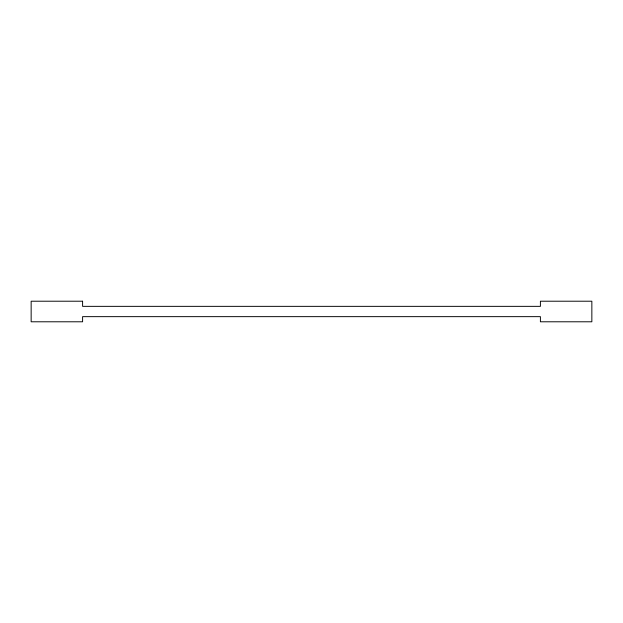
<?xml version="1.0" encoding="UTF-8"?>
<svg xmlns="http://www.w3.org/2000/svg" width="623" height="623" viewBox="0 0 623 623"><rect width="100%" height="100%" fill="white"/><g stroke="black" fill="none" stroke-linecap="round" stroke-linejoin="round"><path stroke-width="0.93" d="M82.594 301.213L31.15 301.213L31.15 321.787L82.594 321.787L82.594 316.648L540.406 316.648L540.406 321.787L591.85 321.787L591.85 301.213L540.406 301.213L540.406 306.352L82.594 306.352L82.594 301.213"/></g></svg>
